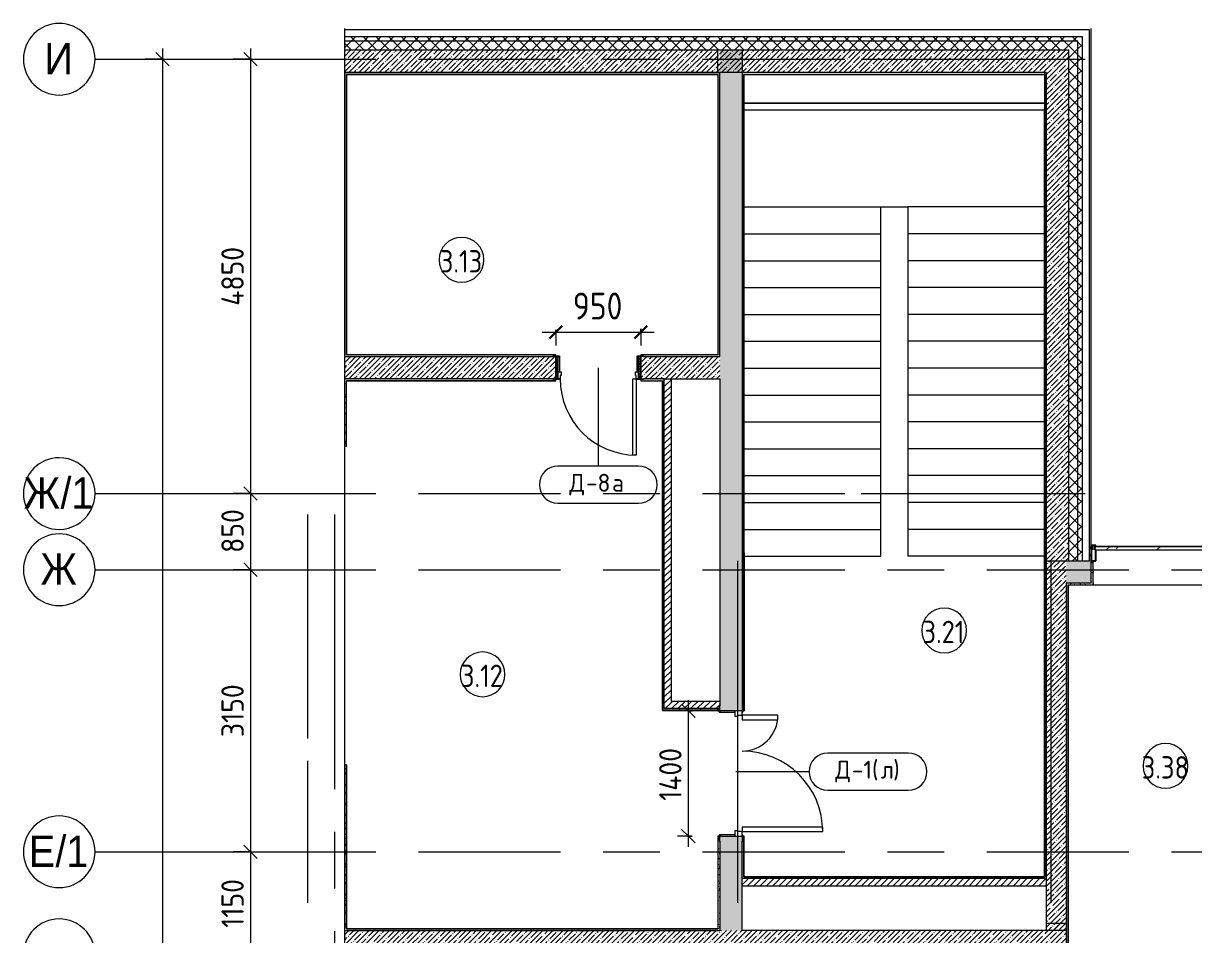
# Model space of a CAD drawing. Header units: millimetres. Extents: x 81382 to 274816, y -8553 to 29000.
# Drawn here: x 81382 to 94453, y 17226 to 27400 of the extents above; entities that cross this region are included whole.
import ezdxf

# ---------------------------------------------------------------- set-up
doc = ezdxf.new("R2010")
doc.units = ezdxf.units.MM
doc.linetypes.add('Осевая', pattern=[3175, 635, -476.25, 1587.5, -476.25])
for name, color, linetype, lineweight in [('A-ANNO-DIMS', 7, 'Continuous', 9), ('A-ANNO-DIMS-100', 7, 'Continuous', 9), ('A-AREA-IDEN', 7, 'Continuous', 9), ('A-DETL-GENF', 7, 'Continuous', 9), ('A-DOOR', 7, 'Continuous', 9), ('A-DOOR-FRAM-2', 7, 'Continuous', 9), ('A-DOOR-IDEN', 7, 'Continuous', 9), ('A-GLAZ', 7, 'Continuous', 9), ('A-GLAZ-CWMG', 7, 'Continuous', 9), ('A-GLAZ-CWMG-1', 7, 'Continuous', 25), ('A-WALL', 7, 'Continuous', 9), ('I-WALL', 7, 'Continuous', 9), ('S-STRS-1', 7, 'Continuous', 9), ('Оси', 7, 'Continuous', 9), ('Оси-1', 7, 'Continuous', 20), ('Оси-2', 7, 'Осевая', 9)]:
    doc.layers.add(name, color=color, linetype=linetype, lineweight=lineweight)
for name, color, linetype, lineweight, true_color in [('A-DOOR-1', 1, 'Continuous', 9, 0xff0000), ('A-DOOR-2', 1, 'Continuous', 13, 0xff0000), ('A-DOOR-FRAM-1', 1, 'Continuous', 13, 0xff0000), ('A-WALL-1', 7, 'Continuous', 9, 0x3c3c3c), ('A-WALL-FNSH-1', 7, 'Continuous', 9, 0x3c3c3c)]:
    doc.layers.add(name, color=color, linetype=linetype, lineweight=lineweight, true_color=true_color)
doc.styles.add('Arial', font='arial.ttf', dxfattribs={"width": 0.9, "height": 350})
doc.styles.add('GOST Common', font='GOST_Common.ttf', dxfattribs={"width": 0.9, "height": 250})
doc.styles.add('GOST Common_1', font='GOST_Common.ttf', dxfattribs={"height": 200})
doc.styles.add('GOST Common_2', font='GOST_Common.ttf', dxfattribs={"width": 0.9, "height": 300})
doc.styles.add('ISOCPEUR', font='isocpeur.ttf', dxfattribs={"width": 0.9, "height": 250})
doc.dimstyles.new('ADSK_Основной_3_0_окр_', dxfattribs={"dimscale": 304.8, "dimtxt": 301.714499, "dimasz": 0.463911, "dimexe": 0.492126, "dimexo": 0.984252, "dimgap": 0.164042, "dimtad": 1, "dimdec": 0, "dimrnd": 10, "dimdsep": 46, "dimtxsty": 'GOST Common_2', "dimblk1": 'OBLIQUE', "dimblk2": 'OBLIQUE', "dimsah": 1, "dimcen": 0.09, "dimdle": 0.492126, "dimazin": 0, "dimtfac": 1, "dimtdec": 4, "dimtix": 1, "dimtmove": 0, "dimatfit": 3, "dimfxl": 1, "dimtvp": 1, "dimtolj": 1, "dimtzin": 0, "dimlwd": 9, "dimlwe": 9, "dimarcsym": 2})
doc.dimstyles.new('ISO-2_5_0_9К_БОЛЬШОЙ', dxfattribs={"dimscale": 304.8, "dimtxt": 248.995294, "dimasz": 0.492126, "dimexe": 0.393701, "dimexo": 0.984252, "dimgap": 0, "dimtad": 1, "dimdec": 0, "dimrnd": 10, "dimzin": 0, "dimdsep": 46, "dimtxsty": 'ISOCPEUR', "dimblk1": 'OBLIQUE', "dimblk2": 'OBLIQUE', "dimsah": 1, "dimcen": 0.09, "dimdle": 0.393701, "dimazin": 0, "dimtfac": 1, "dimtdec": 4, "dimtix": 1, "dimtmove": 0, "dimatfit": 3, "dimfxl": 1, "dimtvp": 1, "dimtolj": 1, "dimtzin": 0, "dimarcsym": 2})
pattern_1 = [(45, (0, 0), (-70.71068, 70.71068), []), (135, (0, 0), (-70.71068, -70.71068), [])]
pattern_2 = [(45, (0, 0), (-57.024626, 57.024626), []), (45, (57.025, 0), (-57.024626, 57.024626), [100.806, -20.161, 3.353, -16.808])]
pattern_3 = [(45, (0, 0), (-35.35534, 35.35534), [])]
pattern_4 = [(0, (0, 0), (121.92, 30.48), [10.058, -81.382, 10.058, -81.382, -487.68]), (0, (0, 0), (121.92, 30.48), [-182.88, 10.058, -172.822, 10.058, -81.382, -213.36]), (0, (0, 0), (121.92, 30.48), [-457.2, 10.058, -50.902, 10.058, -142.342]), (120, (45.72, 15.24), (-87.356454, 90.345817), [10.058, -81.382, 10.058, -81.382, -487.68]), (120, (45.72, 15.24), (-87.356454, 90.345817), [-182.88, 10.058, -172.822, 10.058, -81.382, -213.36]), (120, (45.72, 15.24), (-87.356454, 90.345817), [-457.2, 10.058, -50.902, 10.058, -142.342]), (240, (60.96, 76.2), (-34.563546, -120.825817), [10.058, -81.382, 10.058, -81.382, -487.68]), (240, (60.96, 76.2), (-34.563546, -120.825817), [-182.88, 10.058, -172.822, 10.058, -81.382, -213.36]), (240, (60.96, 76.2), (-34.563546, -120.825817), [-457.2, 10.058, -50.902, 10.058, -142.342])]

# ---------------------------------------------------------------- blocks, each defined once
blk = doc.blocks.new('110_Дверь_СКБ_2Ст - Д-1_л_Лестничная клетка EIS60 2-32359692-План заполнения дверных проемов 3 этажа в осях 23-33')
at = {"layer": 'A-DOOR-1'}
for centre, radius, start, end in [((662.5, 125), 900, 90, 180), ((-637.5, 125), 400, 360, 90)]:
    blk.add_arc(centre, radius, start, end, dxfattribs=at)
at = {"layer": 'A-DOOR-2'}
for p, q in [((662.5, 1025), (612.5, 1025)), ((612.5, 1025), (612.5, 125)), ((662.5, 125), (662.5, 1025)), ((-637.5, 525), (-637.5, 125)), ((-587.5, 525), (-637.5, 525)), ((-587.5, 125), (-587.5, 525)), ((-637.5, 125), (-587.5, 125)), ((612.5, 125), (662.5, 125))]:
    blk.add_line(p, q, dxfattribs=at)
at = {"layer": 'A-DOOR-FRAM-1'}
for p, q in [((-672.5, 133), (-742.5, 133)), ((-742.5, 133), (-742.5, 125)), ((-672.5, 125), (-672.5, 133)), ((767.5, 133), (697.5, 133)), ((697.5, 133), (697.5, 125)), ((767.5, 125), (767.5, 133)), ((-742.5, 125), (-672.5, 125)), ((-637.5, 125), (-687.5, 125)), ((-687.5, 125), (-687.5, 45)), ((-687.5, 45), (-627.5, 45)), ((-672.5, 45), (-687.5, 45)), ((-687.5, 45), (-687.5, -125)), ((-672.5, -125), (-672.5, 45)), ((-637.5, 75), (-637.5, 125)), ((-627.5, 75), (-637.5, 75)), ((-627.5, 45), (-627.5, 75)), ((662.5, 75), (652.5, 75)), ((652.5, 75), (652.5, 45)), ((652.5, 45), (712.5, 45)), ((662.5, 125), (662.5, 75)), ((712.5, 125), (662.5, 125)), ((697.5, 125), (767.5, 125)), ((712.5, 45), (697.5, 45)), ((697.5, 45), (697.5, -125)), ((712.5, 45), (712.5, 125)), ((712.5, -125), (712.5, 45)), ((-672.5, -125), (-742.5, -125)), ((-742.5, -125), (-742.5, -133)), ((-687.5, -125), (-672.5, -125)), ((-672.5, -133), (-672.5, -125)), ((697.5, -125), (712.5, -125)), ((767.5, -125), (697.5, -125)), ((697.5, -125), (697.5, -133)), ((767.5, -133), (767.5, -125)), ((-742.5, -133), (-672.5, -133)), ((697.5, -133), (767.5, -133))]:
    blk.add_line(p, q, dxfattribs=at)
blk = doc.blocks.new('PNS_Панель прямоугольная - Нр_Стекло - 40мм-22855911-План заполнения дверных проемов 3 этажа в осях 23-33')
at = {"layer": 'A-GLAZ'}
h = blk.add_hatch(dxfattribs=at)
h.set_pattern_fill('FP_28', color=256, style=0, pattern_type=2)
h.set_pattern_definition([(45, (-94220, -21460), (-282.8427, 282.8427), [200, -600]), (45, (-94420, -21560), (-282.8427, 282.8427), [600, -200]), (45, (-94020, -21660), (-282.8427, 282.8427), [200, -600])])
h.paths.add_polyline_path([(760, -40), (770, -40), (770, 0), (-770, 0), (-770, -40), (599, -40)])
for p, q in [((-770, 0), (770, 0)), ((760, 0), (-760, 0)), ((-760, -40), (760, -40))]:
    blk.add_line(p, q, dxfattribs=at)
blk = doc.blocks.new('Прямоугольный импост - Импост структурный с накладкой - 170мм-22854979-План заполнения дверных проемов 3 этажа в осях 23-33')
at = {"layer": 'A-GLAZ-CWMG-1'}
for p, q in [((0, 160), (-50, 160)), ((-50, 160), (-50, 40)), ((0, 40), (0, 160)), ((-50, 40), (-40, 40)), ((-40, 0), (-50, 0)), ((-50, 0), (-50, -10)), ((-40, 40), (-40, 0)), ((-10, 0), (-10, 40)), ((-10, 40), (0, 40)), ((0, 0), (-10, 0)), ((0, -10), (0, 0)), ((-50, -10), (0, -10))]:
    blk.add_line(p, q, dxfattribs=at)
blk = doc.blocks.new('110_Дверь_СКБ_1Ст_Внутренняя1 - Д-8а 950x2100h _книгохранилище_ огнестойкая дверь_-32656878-План заполнения дверных проемов 3 этажа в осях 23-33')
at = {"layer": 'A-DOOR'}
h = blk.add_hatch(dxfattribs=at)
h.set_pattern_fill('FP_37', color=256, style=0, pattern_type=2)
h.set_pattern_definition([(225, (1826.41, -189.685), (-14.14214, 14.14214), []), (135, (1826.41, -189.685), (14.14214, 14.14214), [])])
h.paths.add_polyline_path([(487.5, -125), (487.5, 125), (462.5, 125), (462.5, -125)])
at = {"layer": 'A-DOOR-FRAM-2'}
h = blk.add_hatch(dxfattribs=at)
h.set_pattern_fill('FP_38', color=256, style=0, pattern_type=2)
h.set_pattern_definition([(315, (-296.384, -189.685), (-14.1421, -14.1421), []), (225, (-296.384, -189.685), (-14.1421, 14.1421), [])])
h.paths.add_polyline_path([(-437.5, -125), (-437.5, 125), (-462.5, 125), (-462.5, -125)])
at = {"layer": 'A-DOOR-1'}
blk.add_arc((437.5, -125), 850, 180, 270, dxfattribs=at)
at = {"layer": 'A-DOOR-2'}
for p, q in [((397.5, -125), (437.5, -125)), ((397.5, -975), (397.5, -125)), ((437.5, -125), (437.5, -975)), ((437.5, -975), (397.5, -975))]:
    blk.add_line(p, q, dxfattribs=at)
at = {"layer": 'A-DOOR-FRAM-1'}
for p, q in [((-492.5, 133), (-422.5, 133)), ((-492.5, 125), (-492.5, 133)), ((-422.5, 133), (-422.5, 125)), ((447.5, 125), (447.5, 133)), ((447.5, 133), (517.5, 133)), ((517.5, 133), (517.5, 125)), ((-422.5, 125), (-492.5, 125)), ((-462.5, 125), (-437.5, 125)), ((-462.5, -125), (-462.5, 125)), ((-437.5, 125), (-437.5, -125)), ((-437.5, 125), (-422.5, 125)), ((-437.5, -45), (-437.5, 125)), ((-422.5, 125), (-422.5, -45)), ((447.5, -45), (447.5, 125)), ((447.5, 125), (462.5, 125)), ((517.5, 125), (447.5, 125)), ((462.5, -125), (462.5, 125)), ((462.5, 125), (487.5, 125)), ((462.5, 125), (462.5, -45)), ((487.5, 125), (487.5, -125)), ((-492.5, -125), (-422.5, -125)), ((-492.5, -133), (-492.5, -125)), ((-437.5, -125), (-462.5, -125)), ((-437.5, -45), (-402.5, -45)), ((-437.5, -125), (-437.5, -45)), ((-422.5, -45), (-437.5, -45)), ((-437.5, -124), (-422.5, -124)), ((-437.5, -125), (-437.5, -124)), ((-412.5, -125), (-437.5, -125)), ((-422.5, -125), (-437.5, -125)), ((-422.5, -124), (-422.5, -125)), ((-422.5, -125), (-422.5, -133)), ((-412.5, -85), (-412.5, -125)), ((-402.5, -85), (-412.5, -85)), ((-402.5, -45), (-402.5, -85)), ((427.5, -45), (462.5, -45)), ((427.5, -85), (427.5, -45)), ((437.5, -85), (427.5, -85)), ((437.5, -125), (437.5, -85)), ((462.5, -125), (437.5, -125)), ((462.5, -45), (447.5, -45)), ((447.5, -125), (447.5, -124)), ((447.5, -124), (462.5, -124)), ((462.5, -125), (447.5, -125)), ((447.5, -133), (447.5, -125)), ((447.5, -125), (517.5, -125)), ((462.5, -45), (462.5, -125)), ((462.5, -124), (462.5, -125)), ((487.5, -125), (462.5, -125)), ((517.5, -125), (517.5, -133)), ((-422.5, -133), (-492.5, -133)), ((517.5, -133), (447.5, -133))]:
    blk.add_line(p, q, dxfattribs=at)
blk = doc.blocks.new('Зашивка приборов отопления39 - Зашивка приборов отопления-33325432-План заполнения дверных проемов 3 этажа в осях 23-33')
at = {"layer": 'A-WALL'}
for p, q in [((120725, 17931), (124085, 17931)), ((124085, 17931), (120725, 17931)), ((120725, 17856), (124085, 17856))]:
    blk.add_line(p, q, dxfattribs=at)
blk = doc.blocks.new('DET_L_Линия разрыва - М100-30674062-План заполнения дверных проемов 3 этажа в осях 23-33')
at = {"layer": 'A-DETL-GENF'}
blk.add_line((13519, 0), (36, 0), dxfattribs=at)
blk = doc.blocks.new('Ось сетки - D8-29747960-План заполнения дверных проемов 3 этажа в осях 23-33')
at = {"layer": 'Оси-1'}
for start, end in [(360, 180), (180, 360)]:
    blk.add_arc((0, 0), 4, start, end, dxfattribs=at)
blk = doc.blocks.new('Марка_Помещения - Номер-25198446-План заполнения дверных проемов 3 этажа в осях 23-33')
at = {"layer": 'A-AREA-IDEN'}
for start, end in [(360, 180), (180, 360)]:
    blk.add_arc((0, 0), 2.5, start, end, dxfattribs=at)
blk = doc.blocks.new('М_двери - Типоразмер_рамка-25223575-План заполнения дверных проемов 3 этажа в осях 23-33')
at = {"layer": 'A-DOOR-IDEN'}
for p, q in [((4.5, 2.08), (-4.5, 2.08)), ((-4.5, -2.08), (4.5, -2.08))]:
    blk.add_line(p, q, dxfattribs=at)
for centre, start, end in [((-4.5, 0), 90, 270), ((4.5, 0), 270, 90)]:
    blk.add_arc(centre, 2.08, start, end, dxfattribs=at)
blk = doc.blocks.new('DIMBLOCK1-План заполнения дверных проемов 3 этажа в осях 23-33')
at = {"layer": 'A-ANNO-DIMS-100', "lineweight": 20}
for p, q in [((88809, 19725), (88734, 19800)), ((88809, 19725), (88884, 19650)), ((88809, 18325), (88734, 18400)), ((88809, 18325), (88884, 18250))]:
    blk.add_line(p, q, dxfattribs=at)
at = {"layer": 'A-ANNO-DIMS-100'}
for p, q in [((88809, 18205), (88809, 19845)), ((88852, 19725), (88689, 19725)), ((88809, 19725), (88852, 19725)), ((88852, 18325), (88689, 18325)), ((88809, 18325), (88852, 18325))]:
    blk.add_line(p, q, dxfattribs=at)
at = {"layer": 'A-ANNO-DIMS-100', "color": 0, "insert": (88483, 18719), "char_height": 250, "width": 735.49, "attachment_point": 1, "rotation": 90, "line_spacing_factor": 1.149209, "style": 'ISOCPEUR'}
blk.add_mtext('1400', dxfattribs=at)
blk = doc.blocks.new('_Oblique')
at = {"color": 0, "linetype": 'ByBlock', "lineweight": -2}
blk.add_line((-0.5, -0.5), (0.5, 0.5), dxfattribs=at)
blk = doc.blocks.new('DIMBLOCK26-План заполнения дверных проемов 3 этажа в осях 23-33')
at = {"layer": 'A-ANNO-DIMS-100', "lineweight": 20}
for p, q in [((83919, 27000), (83844, 27075)), ((83919, 27000), (83994, 26925)), ((83919, 22150), (83844, 22225)), ((83919, 22150), (83994, 22075))]:
    blk.add_line(p, q, dxfattribs=at)
at = {"layer": 'A-ANNO-DIMS-100'}
for p, q in [((83919, 27120), (83919, 22150)), ((83725, 27000), (84039, 27000)), ((83919, 27000), (83725, 27000)), ((83725, 22150), (84039, 22150)), ((83919, 22150), (83725, 22150))]:
    blk.add_line(p, q, dxfattribs=at)
at = {"layer": 'A-ANNO-DIMS-100', "color": 0, "insert": (83593, 24247), "char_height": 250, "width": 787.21, "attachment_point": 1, "rotation": 90, "line_spacing_factor": 1.149209, "style": 'ISOCPEUR'}
blk.add_mtext('4850', dxfattribs=at)
blk = doc.blocks.new('DIMBLOCK27-План заполнения дверных проемов 3 этажа в осях 23-33')
at = {"layer": 'A-ANNO-DIMS-100', "lineweight": 20}
for p, q in [((83919, 22150), (83844, 22225)), ((83919, 22150), (83994, 22075)), ((83919, 21300), (83844, 21375)), ((83919, 21300), (83994, 21225))]:
    blk.add_line(p, q, dxfattribs=at)
at = {"layer": 'A-ANNO-DIMS-100'}
for p, q in [((83725, 22150), (84039, 22150)), ((83919, 22150), (83725, 22150)), ((83919, 22150), (83919, 21300)), ((83725, 21300), (84039, 21300)), ((83919, 21300), (83725, 21300))]:
    blk.add_line(p, q, dxfattribs=at)
at = {"layer": 'A-ANNO-DIMS-100', "color": 0, "insert": (83593, 21488), "char_height": 250, "width": 568.86, "attachment_point": 1, "rotation": 90, "line_spacing_factor": 1.149209, "style": 'ISOCPEUR'}
blk.add_mtext('850', dxfattribs=at)
blk = doc.blocks.new('DIMBLOCK28-План заполнения дверных проемов 3 этажа в осях 23-33')
at = {"layer": 'A-ANNO-DIMS-100', "lineweight": 20}
for p, q in [((83919, 21300), (83844, 21375)), ((83919, 21300), (83994, 21225)), ((83919, 18150), (83844, 18225)), ((83919, 18150), (83994, 18075))]:
    blk.add_line(p, q, dxfattribs=at)
at = {"layer": 'A-ANNO-DIMS-100'}
for p, q in [((83725, 21300), (84039, 21300)), ((83919, 21300), (83725, 21300)), ((83919, 21300), (83919, 18150)), ((83725, 18150), (84039, 18150)), ((83919, 18150), (83725, 18150))]:
    blk.add_line(p, q, dxfattribs=at)
at = {"layer": 'A-ANNO-DIMS-100', "color": 0, "insert": (83593, 19431), "char_height": 250, "width": 706.76, "attachment_point": 1, "rotation": 90, "line_spacing_factor": 1.149209, "style": 'ISOCPEUR'}
blk.add_mtext('3150', dxfattribs=at)
blk = doc.blocks.new('DIMBLOCK29-План заполнения дверных проемов 3 этажа в осях 23-33')
at = {"layer": 'A-ANNO-DIMS-100', "lineweight": 20}
for p, q in [((83919, 18150), (83844, 18225)), ((83919, 18150), (83994, 18075)), ((83919, 17000), (83844, 17075)), ((83919, 17000), (83994, 16925))]:
    blk.add_line(p, q, dxfattribs=at)
at = {"layer": 'A-ANNO-DIMS-100'}
for p, q in [((83725, 18150), (84039, 18150)), ((83919, 18150), (83725, 18150)), ((83919, 18150), (83919, 17000)), ((83725, 17000), (84039, 17000)), ((83919, 17000), (83725, 17000))]:
    blk.add_line(p, q, dxfattribs=at)
at = {"layer": 'A-ANNO-DIMS-100', "color": 0, "insert": (83593, 17302), "char_height": 250, "width": 655.05, "attachment_point": 1, "rotation": 90, "line_spacing_factor": 1.149209, "style": 'ISOCPEUR'}
blk.add_mtext('1150', dxfattribs=at)
blk = doc.blocks.new('DIMBLOCK38-План заполнения дверных проемов 3 этажа в осях 23-33')
at = {"layer": 'A-ANNO-DIMS-100', "lineweight": 20}
for p, q in [((82935, 27000), (82860, 27075)), ((82935, 27000), (83010, 26925)), ((82935, 0), (82860, 75)), ((82935, 0), (83010, -75))]:
    blk.add_line(p, q, dxfattribs=at)
at = {"layer": 'A-ANNO-DIMS-100'}
for p, q in [((82935, 27120), (82935, -120)), ((82741, 27000), (83055, 27000)), ((82935, 27000), (82741, 27000)), ((82741, 0), (83055, 0)), ((82935, 0), (82741, 0))]:
    blk.add_line(p, q, dxfattribs=at)
at = {"layer": 'A-ANNO-DIMS-100', "color": 0, "insert": (82609, 13105), "char_height": 250, "width": 948.1, "attachment_point": 1, "rotation": 90, "line_spacing_factor": 1.149209, "style": 'ISOCPEUR'}
blk.add_mtext('27000', dxfattribs=at)
blk = doc.blocks.new('DIMBLOCK53-План заполнения дверных проемов 3 этажа в осях 23-33')
at = {"layer": 'A-ANNO-DIMS-100'}
for p, q in [((87178, 23952), (88428, 23952)), ((87328, 23980), (87328, 23802)), ((87328, 23952), (87328, 23980)), ((88278, 23988), (88278, 23802)), ((88278, 23952), (88278, 23988))]:
    blk.add_line(p, q, dxfattribs=at)
at = {"layer": 'A-ANNO-DIMS-100', "lineweight": 30}
for p, q in [((87328, 23952), (87257, 23882)), ((87328, 23952), (87399, 24023)), ((88278, 23952), (88207, 23882)), ((88278, 23952), (88349, 24023))]:
    blk.add_line(p, q, dxfattribs=at)
at = {"layer": 'A-ANNO-DIMS-100', "color": 0, "insert": (87519, 24394), "char_height": 300, "width": 681.16, "attachment_point": 1, "line_spacing_factor": 1.022761, "style": 'GOST Common_2'}
blk.add_mtext('950', dxfattribs=at)

msp = doc.modelspace()

# ---------------------------------------------------------------- hatches: boundary and pattern name
at = {"layer": 'A-WALL'}
h = msp.add_hatch(dxfattribs=at)
h.set_pattern_fill('FP_1', color=256, style=0, pattern_type=2)
h.set_pattern_definition(pattern_1)
h.paths.add_polyline_path([(93160, 27200), (93210, 27200), (93210, 27250), (84970.7, 27250), (84970.7, 27200), (92174.8, 27200)])
h = msp.add_hatch(dxfattribs=at)
h.set_pattern_fill('FP_1', color=256, style=0, pattern_type=2)
h.set_pattern_definition(pattern_1)
h.paths.add_polyline_path([(93060, 27100), (93160, 27100), (93160, 27200), (84970.7, 27200), (84970.7, 27100), (92174.8, 27100)])
h = msp.add_hatch(dxfattribs=at)
h.set_pattern_fill('FP_1', color=256, style=0, pattern_type=2)
h.set_pattern_definition(pattern_1)
h.paths.add_polyline_path([(93210, 21400), (93210, 27200), (93160, 27200), (93160, 21400)])
h = msp.add_hatch(dxfattribs=at)
h.set_pattern_fill('FP_1', color=256, style=0, pattern_type=2)
h.set_pattern_definition(pattern_1)
h.paths.add_polyline_path([(93160, 21400), (93160, 27100), (93060, 27100), (93060, 21400)])
h = msp.add_hatch(dxfattribs=at)
h.set_pattern_fill('FP_1', color=256, style=0, pattern_type=2)
h.set_pattern_definition(pattern_1)
h.paths.add_polyline_path([(125080, 21400), (125230, 21400), (125230, 21550), (120150.2, 21550), (120150.2, 21400), (124830, 21400)])
h.paths.add_polyline_path([(119250.2, 21400), (119250.2, 21550), (117900.4, 21550), (117900.4, 21400)])
h.paths.add_polyline_path([(116345.7, 21400), (117000.4, 21400), (117000.4, 21550), (116130.4, 21550), (116130.4, 21400)])
h.paths.add_polyline_path([(114700.4, 21400), (114700.4, 21550), (113550, 21550), (113550, 21400)])
h.paths.add_polyline_path([(111050, 21400), (111250, 21400), (111250, 21550), (109950.4, 21550), (109950.4, 21400), (110350, 21400)])
h.paths.add_polyline_path([(93310, 21400), (93310, 21550), (93290, 21550), (93290, 21400)])
h.paths.add_polyline_path([(109050.4, 21400), (109050.4, 21550), (107750.4, 21550), (107750.4, 21400)])
h.paths.add_polyline_path([(106850.4, 21400), (106850.4, 21550), (105550.2, 21550), (105550.2, 21400), (106168.4, 21400)])
h.paths.add_polyline_path([(104650.2, 21400), (104650.2, 21550), (103450, 21550), (103450, 21400)])
h.paths.add_polyline_path([(101150, 21400), (101150, 21550), (96610, 21550), (96610, 21400), (100800, 21400)])
at = {"layer": 'I-WALL'}
h = msp.add_hatch(dxfattribs=at)
h.set_pattern_fill('FP_4', color=256, style=0, pattern_type=2)
h.set_pattern_definition(pattern_2)
h.paths.add_polyline_path([(89140, 26850), (89160, 26850), (89160, 27100), (84970.7, 27100), (84970.7, 26850), (87086.2, 26850)])
h = msp.add_hatch(dxfattribs=at)
h.set_pattern_fill('FP_4', color=256, style=0, pattern_type=2)
h.set_pattern_definition(pattern_2)
h.paths.add_polyline_path([(92790, 26850), (92810, 26850), (92810, 27100), (89135, 27100), (89135, 26850), (92789, 26850)])
h = msp.add_hatch(dxfattribs=at)
h.set_pattern_fill('FP_4', color=256, style=0, pattern_type=2)
h.set_pattern_definition(pattern_2)
h.paths.add_polyline_path([(89410, 17270), (89410, 18325), (89160, 18325), (89160, 17270)])
h.paths.add_polyline_path([(89410, 19725), (89410, 27100), (89160, 27100), (89160, 19725), (89360, 19725)])
h = msp.add_hatch(dxfattribs=at)
h.set_pattern_fill('FP_4', color=256, style=0, pattern_type=2)
h.set_pattern_definition(pattern_2)
h.paths.add_polyline_path([(92810, 21400), (93060, 21400), (93060, 27100), (92810, 27100), (92810, 22153.8)])
h = msp.add_hatch(dxfattribs=at)
h.set_pattern_fill('FP_35', color=256, style=0, pattern_type=2)
h.set_pattern_definition(pattern_4)
h.paths.add_polyline_path([(89140, 26830), (89140, 26850), (84970.7, 26849.3), (84970.7, 26830), (87086.2, 26830)])
h = msp.add_hatch(dxfattribs=at)
h.set_pattern_fill('FP_35', color=256, style=0, pattern_type=2)
h.set_pattern_definition(pattern_4)
h.paths.add_polyline_path([(84990, 23680), (84990, 26830), (84970.7, 26830), (84970.7, 23680)])
h = msp.add_hatch(dxfattribs=at)
h.set_pattern_fill('FP_35', color=256, style=0, pattern_type=2)
h.set_pattern_definition(pattern_4)
h.paths.add_polyline_path([(89160, 23680), (89160, 26850), (89140, 26850), (89140, 23680)])
h = msp.add_hatch(dxfattribs=at)
h.set_pattern_fill('FP_35', color=256, style=0, pattern_type=2)
h.set_pattern_definition(pattern_4)
h.paths.add_polyline_path([(92789, 26830), (92790, 26830), (92790, 26850), (89410, 26850), (89410, 26830), (92174.8, 26830)])
h = msp.add_hatch(dxfattribs=at)
h.set_pattern_fill('FP_35', color=256, style=0, pattern_type=2)
h.set_pattern_definition(pattern_4)
h.paths.add_polyline_path([(89430, 17870), (89430, 18325), (89418, 18325), (89418, 18270), (89410, 18270), (89410, 17870)])
h.paths.add_polyline_path([(89418, 19725), (89430, 19725), (89430, 26830), (89410, 26830), (89410.2, 19780), (89418, 19780), (89418, 19733)])
h = msp.add_hatch(dxfattribs=at)
h.set_pattern_fill('FP_35', color=256, style=0, pattern_type=2)
h.set_pattern_definition(pattern_4)
h.paths.add_polyline_path([(92790, 17870), (92810, 17870), (92810, 26850), (92790, 26850), (92790, 17871)])
h = msp.add_hatch(dxfattribs=at)
h.set_pattern_fill('FP_4', color=256, style=0, pattern_type=2)
h.set_pattern_definition(pattern_2)
h.paths.add_polyline_path([(89160, 23430), (89160, 23680), (88278, 23680), (88278, 23430), (88620, 23430)])
h.paths.add_polyline_path([(87298, 23430), (87328, 23430), (87328, 23680), (84970.7, 23680), (84970.7, 23430), (87086.2, 23430)])
h = msp.add_hatch(dxfattribs=at)
h.set_pattern_fill('FP_35', color=256, style=0, pattern_type=2)
h.set_pattern_definition(pattern_4)
h.paths.add_polyline_path([(89140, 23680), (89140, 23700), (88278, 23700), (88278, 23688), (88308, 23688), (88308, 23680), (88358.3, 23680)])
h.paths.add_polyline_path([(87086.2, 23680), (87298, 23680), (87298, 23688), (87328, 23688), (87328, 23700), (84990, 23700), (84990, 23680)])
h = msp.add_hatch(dxfattribs=at)
h.set_pattern_fill('FP_35', color=256, style=0, pattern_type=2)
h.set_pattern_definition(pattern_4)
h.paths.add_polyline_path([(84990, 22680), (84990, 23430), (84970.7, 23429.3), (84970.7, 22680)])
h = msp.add_hatch(dxfattribs=at)
h.set_pattern_fill('FP_35', color=256, style=0, pattern_type=2)
h.set_pattern_definition(pattern_4)
h.paths.add_polyline_path([(84991, 23410), (87328, 23410), (87328, 23422), (87298, 23422), (87298, 23430), (84990, 23430), (84990, 23410)])
h.paths.add_polyline_path([(88520, 23410), (88540, 23410), (88540, 23430), (88308, 23430), (88308, 23422), (88278, 23422), (88278, 23410), (88358.3, 23410)])
h = msp.add_hatch(dxfattribs=at)
h.set_pattern_fill('FP_35', color=256, style=0, pattern_type=2)
h.set_pattern_definition(pattern_4)
h.paths.add_polyline_path([(88540, 19730), (88540, 23410), (88520, 23409), (88520, 19730)])
h = msp.add_hatch(dxfattribs=at)
h.set_pattern_fill('FP_5', color=256, style=0, pattern_type=2)
h.set_pattern_definition(pattern_3)
h.paths.add_polyline_path([(88620, 19750), (88620, 23430), (88540, 23430), (88540, 19750)])
h = msp.add_hatch(dxfattribs=at)
h.set_pattern_fill('FP_4', color=256, style=0, pattern_type=2)
h.set_pattern_definition(pattern_2)
h.paths.add_polyline_path([(93030, 17270), (93030, 21400), (92810, 21400), (92810, 17270)])
h = msp.add_hatch(dxfattribs=at)
h.set_pattern_fill('FP_4', color=256, style=0, pattern_type=2)
h.set_pattern_definition(pattern_2)
h.paths.add_polyline_path([(100580, 21150), (100580, 21400), (96610, 21400), (96610, 21150), (99807.7, 21150)])
h.paths.add_polyline_path([(93030, 21150), (93310, 21150), (93310, 21400), (93030, 21400), (93030, 21288.6)])
h = msp.add_hatch(dxfattribs=at)
h.set_pattern_fill('FP_35', color=256, style=0, pattern_type=2)
h.set_pattern_definition(pattern_4)
h.paths.add_polyline_path([(93330, 21150), (93330, 21400), (93310, 21400), (93310, 21150)])
h = msp.add_hatch(dxfattribs=at)
h.set_pattern_fill('FP_35', color=256, style=0, pattern_type=2)
h.set_pattern_definition(pattern_4)
h.paths.add_polyline_path([(93050, 13640), (93050, 21150), (93030, 21150), (93030, 13640)])
h = msp.add_hatch(dxfattribs=at)
h.set_pattern_fill('FP_35', color=256, style=0, pattern_type=2)
h.set_pattern_definition(pattern_4)
h.paths.add_polyline_path([(93050, 21130), (93330, 21130), (93330, 21150), (93050, 21150)])
h = msp.add_hatch(dxfattribs=at)
h.set_pattern_fill('FP_35', color=256, style=0, pattern_type=2)
h.set_pattern_definition(pattern_4)
h.paths.add_polyline_path([(89152, 19730), (89152, 19750), (88540, 19750), (88540, 19730)])
h = msp.add_hatch(dxfattribs=at)
h.set_pattern_fill('FP_5', color=256, style=0, pattern_type=2)
h.set_pattern_definition(pattern_3)
h.paths.add_polyline_path([(88620, 19750), (89152, 19750), (89152, 19780), (89160, 19780), (89160, 19830), (88620, 19830)])
h = msp.add_hatch(dxfattribs=at)
h.set_pattern_fill('FP_35', color=256, style=0, pattern_type=2)
h.set_pattern_definition(pattern_4)
h.paths.add_polyline_path([(89160, 17270), (89158.9, 18270), (89152, 18270), (89152, 18325), (89140, 18325), (89140, 17270)])
h.paths.add_polyline_path([(89152, 19725), (89152, 19750), (89140, 19750), (89140, 19725)])
h = msp.add_hatch(dxfattribs=at)
h.set_pattern_fill('FP_35', color=256, style=0, pattern_type=2)
h.set_pattern_definition(pattern_4)
h.paths.add_polyline_path([(84970.7, 17270), (84990, 17270), (84990, 19120), (84970.7, 19120), (84970.7, 17270.7)])
h = msp.add_hatch(dxfattribs=at)
h.set_pattern_fill('FP_35', color=256, style=0, pattern_type=2)
h.set_pattern_definition(pattern_4)
h.paths.add_polyline_path([(92810, 17850), (92810, 17870), (89410, 17870), (89410, 17850), (92174.8, 17850)])
h = msp.add_hatch(dxfattribs=at)
h.set_pattern_fill('FP_5', color=256, style=0, pattern_type=2)
h.set_pattern_definition(pattern_3)
h.paths.add_polyline_path([(92810, 17770), (92810, 17850), (89410, 17850), (89410, 17770), (92174.8, 17770)])
h = msp.add_hatch(dxfattribs=at)
h.set_pattern_fill('FP_4', color=256, style=0, pattern_type=2)
h.set_pattern_definition(pattern_2)
h.paths.add_polyline_path([(86270, 17050), (86490, 17050), (86490, 17270), (84970.7, 17270), (84970.7, 17050)])
h = msp.add_hatch(dxfattribs=at)
h.set_pattern_fill('FP_35', color=256, style=0, pattern_type=2)
h.set_pattern_definition(pattern_4)
h.paths.add_polyline_path([(89140, 17270), (89139, 17290), (84990, 17290), (84990, 17270), (87086.2, 17270)])
h = msp.add_hatch(dxfattribs=at)
h.set_pattern_fill('FP_4', color=256, style=0, pattern_type=2)
h.set_pattern_definition(pattern_2)
h.paths.add_polyline_path([(92810, 17050), (92810, 17270), (86490, 17270), (86490, 17050), (92790, 17050)])
h = msp.add_hatch(dxfattribs=at)
h.set_pattern_fill('FP_4', color=256, style=0, pattern_type=2)
h.set_pattern_definition(pattern_2)
h.paths.add_polyline_path([(92810, 13620), (93000, 13620), (93000, 13628), (93030, 13628), (93030, 17350), (92810, 17350), (92810, 13640)])

# ---------------------------------------------------------------- linework, layer by layer
at = {"layer": 'A-DOOR-IDEN'}
for p, q in [((87803, 23555), (87803, 22457.5)), ((89341, 19045.1), (90158.5, 19045.1))]:
    msp.add_line(p, q, dxfattribs=at)
at = {"layer": 'A-WALL'}
for p, q in [((93290, 27330), (84970.7, 27330)), ((93290, 21400), (93290, 27330)), ((93210, 27250), (84970.7, 27250)), ((93160, 27200), (84970.7, 27200)), ((93160, 21400), (93160, 27200)), ((93210, 21400), (93210, 27250)), ((89410, 27100), (89410, 19780)), ((93060, 21400), (93060, 27100)), ((84990, 26830), (89140, 26830)), ((84990, 26830), (84990, 23700)), ((89140, 26830), (89140, 23700)), ((89430, 26830), (89430, 26829)), ((89430, 26830), (92790, 26830)), ((89430, 26829), (89430, 19725)), ((89431, 26829), (89430, 26829)), ((89430, 19725), (89430, 26829)), ((92789, 26829), (92789, 26830)), ((92810, 17270), (92810, 26850)), ((84970.7, 23680), (87298, 23680)), ((88308, 23680), (89160, 23680)), ((87298, 23430), (84970.7, 23430)), ((84990, 22680), (84990, 23410)), ((87328, 23410), (84990, 23410)), ((88278, 23410), (88520, 23410)), ((88540, 23430), (88308, 23430)), ((88520, 19730), (88520, 23410)), ((88540, 19750), (88540, 23430)), ((93310, 21553), (93290, 21553)), ((93310, 21550), (93290, 21550)), ((93210, 21400), (93290, 21400)), ((93310, 21150), (93030, 21150)), ((93050, 21130), (93050, 13640)), ((89152, 19750), (88540, 19750)), ((89140, 19725), (89140, 19729)), ((84990, 19120), (84990, 17290)), ((89140, 18325), (89140, 17290)), ((89430, 18325), (89430, 17871)), ((89430, 17870), (89430, 18325)), ((89160, 18270), (89160, 17270)), ((89410, 17870), (89410, 18270)), ((89430, 17870), (92790, 17870)), ((92790, 17870), (89430, 17870)), ((92789, 17871), (92790, 17871)), ((84970.7, 17270), (89160, 17270)), ((84990, 17290), (89140, 17290)), ((93030, 17350), (93030, 13628))]:
    msp.add_line(p, q, dxfattribs=at)
at = {"layer": 'A-WALL-1'}
for p, q in [((93060, 27100), (84970.7, 27100)), ((89160, 27100), (84970.7, 27100)), ((92810, 27100), (89135, 27100)), ((89135, 27100), (89135, 26850)), ((84970.7, 26850), (89160, 26850)), ((92810, 26850), (84970.7, 26850)), ((89160, 26850), (89160, 26850)), ((89160, 23680), (89160, 26850)), ((92790, 26830), (92790, 17870)), ((87328, 23700), (84990, 23700)), ((87328, 23688), (87328, 23700)), ((89140, 23700), (88278, 23700)), ((88278, 23700), (88278, 23688)), ((87328, 23410), (87328, 23422)), ((88278, 23422), (88278, 23410)), ((88540, 23430), (89160, 23430)), ((88620, 19830), (88620, 23430)), ((89160, 23430), (89160, 19780)), ((84990, 22680), (84991, 22680)), ((92810, 21400), (93210, 21400)), ((93310, 21150), (93310, 21400)), ((93330, 21400), (93310, 21400)), ((93330, 21150), (93330, 21400)), ((93030, 21150), (93030, 17350)), ((93050, 21130), (93330, 21130)), ((89160, 19830), (88620, 19830)), ((89140, 19750), (89140, 19729)), ((89140, 19730), (89152, 19730)), ((89140, 19725), (89152, 19725)), ((89418, 19725), (89430, 19725)), ((84990, 19120), (84970.7, 19120)), ((89152, 18325), (89140, 18325)), ((89430, 18325), (89418, 18325)), ((89410, 17270), (89410, 17870)), ((92810, 17850), (89410, 17850)), ((89410, 17770), (92810, 17770)), ((93030, 17270), (89410, 17270)), ((93030, 17350), (92810, 17350))]:
    msp.add_line(p, q, dxfattribs=at)
at = {"layer": 'A-WALL-FNSH-1'}
for p, q in [((93310, 21400), (93310, 27345)), ((84991, 26829), (89139, 26829)), ((84991, 23701), (84991, 26829)), ((89139, 26829), (89139, 23701)), ((89431, 26829), (92789, 26829)), ((89431, 21490), (89431, 26829)), ((92789, 26850), (92789, 26830)), ((92789, 26829), (92789, 26435)), ((92790, 26830), (92790, 26850)), ((87328, 23701), (84991, 23701)), ((87328, 23700), (87328, 23701)), ((89139, 23701), (88278, 23701)), ((88278, 23701), (88278, 23700)), ((84991, 22679), (84991, 23409)), ((84991, 23409), (87328, 23409)), ((87328, 23409), (87328, 23410)), ((88278, 23410), (88278, 23409)), ((88278, 23409), (88519, 23409)), ((88519, 23409), (88519, 19729)), ((84990, 22680), (84970.7, 22680)), ((84970.7, 22679), (84991, 22679)), ((93051, 13641), (93051, 21129)), ((93330, 21150), (93330, 21130)), ((93331, 21150), (93330, 21150)), ((93331, 21129), (93331, 21150)), ((88519, 19729), (89139, 19729)), ((89140, 19730), (88520, 19730)), ((89139, 19729), (89139, 19725)), ((89139, 19725), (89140, 19725)), ((89430, 19725), (89431, 19725)), ((84991, 19121), (84970.7, 19121)), ((84991, 17291), (84991, 19121)), ((89139, 18325), (89139, 17291)), ((89140, 18325), (89139, 18325)), ((89431, 18325), (89430, 18325)), ((89431, 17871), (89431, 18325)), ((89139, 17291), (84991, 17291))]:
    msp.add_line(p, q, dxfattribs=at)
at = {"layer": 'I-WALL'}
for p, q in [((92789, 17871), (92789, 26435)), ((92790, 24924.6), (92789, 24924.6)), ((89431, 21490), (89431, 19725)), ((92789, 21369.6), (92790, 21369.6)), ((99073.5, 21129), (93050, 21129)), ((93051.5, 13640), (93051.5, 21129)), ((93052.5, 21129), (93052.5, 13640)), ((93330, 21130), (96610, 21130)), ((93360, 21130), (93360, 21129)), ((89430, 17872), (92790, 17872)), ((89430, 17871), (92789, 17871))]:
    msp.add_line(p, q, dxfattribs=at)
at = {"layer": 'S-STRS-1'}
for p, q in [((89430, 25350), (90960, 25350)), ((89430, 25350), (90960, 25350)), ((90960, 25350), (91260, 25350)), ((90960, 25050), (90960, 25350)), ((92790, 25350), (91260, 25350)), ((91260, 25350), (91260, 25050)), ((92790, 25350), (91260, 25350)), ((89430, 25050), (90960, 25050)), ((89430, 25050), (90960, 25050)), ((90960, 24750), (90960, 25050)), ((91260, 25050), (91260, 24750)), ((92790, 25050), (91260, 25050)), ((92790, 25050), (91260, 25050)), ((89430, 24750), (90960, 24750)), ((89430, 24750), (90960, 24750)), ((90960, 24450), (90960, 24750)), ((91260, 24750), (91260, 24450)), ((92790, 24750), (91260, 24750)), ((92790, 24750), (91260, 24750)), ((89430, 24450), (90960, 24450)), ((89430, 24450), (90960, 24450)), ((90960, 24150), (90960, 24450)), ((91260, 24450), (91260, 24150)), ((92790, 24450), (91260, 24450)), ((92790, 24450), (91260, 24450)), ((89430, 24150), (90960, 24150)), ((89430, 24150), (90960, 24150)), ((90960, 23850), (90960, 24150)), ((91260, 24150), (91260, 23850)), ((92790, 24150), (91260, 24150)), ((92790, 24150), (91260, 24150)), ((89430, 23850), (90960, 23850)), ((89430, 23850), (90960, 23850)), ((90960, 23550), (90960, 23850)), ((91260, 23850), (91260, 23550)), ((92790, 23850), (91260, 23850)), ((92790, 23850), (91260, 23850)), ((89430, 23550), (90960, 23550)), ((89430, 23550), (90960, 23550)), ((90960, 23250), (90960, 23550)), ((91260, 23550), (91260, 23250)), ((92790, 23550), (91260, 23550)), ((92790, 23550), (91260, 23550)), ((89430, 23250), (90960, 23250)), ((89430, 23250), (90960, 23250)), ((90960, 22950), (90960, 23250)), ((91260, 23250), (91260, 22950)), ((92790, 23250), (91260, 23250)), ((92790, 23250), (91260, 23250)), ((89430, 22950), (90960, 22950)), ((89430, 22950), (90960, 22950)), ((90960, 22650), (90960, 22950)), ((91260, 22950), (91260, 22650)), ((92790, 22950), (91260, 22950)), ((92790, 22950), (91260, 22950)), ((89430, 22650), (90960, 22650)), ((89430, 22650), (90960, 22650)), ((90960, 22350), (90960, 22650)), ((91260, 22650), (91260, 22350)), ((92790, 22650), (91260, 22650)), ((92790, 22650), (91260, 22650)), ((89430, 22350), (90960, 22350)), ((89430, 22350), (90960, 22350)), ((90960, 22050), (90960, 22350)), ((91260, 22350), (91260, 22050)), ((92790, 22350), (91260, 22350)), ((92790, 22350), (91260, 22350)), ((89430, 22050), (90960, 22050)), ((89430, 22050), (90960, 22050)), ((90960, 21750), (90960, 22050)), ((91260, 22050), (91260, 21750)), ((92790, 22050), (91260, 22050)), ((92790, 22050), (91260, 22050)), ((89430, 21750), (90960, 21750)), ((89430, 21750), (90960, 21750)), ((90960, 21450), (90960, 21750)), ((91260, 21750), (91260, 21450)), ((92790, 21750), (91260, 21750)), ((92790, 21750), (91260, 21750)), ((89430, 21450), (90960, 21450)), ((89430, 21450), (90960, 21450)), ((92790, 21450), (91260, 21450))]:
    msp.add_line(p, q, dxfattribs=at)
at = {"layer": 'Оси'}
for p, q in [((82181.8, 27000), (84681.8, 27000)), ((90740, 27000), (93240, 27000)), ((82181.8, 22150), (84681.8, 22150)), ((90740, 22150), (93240, 22150)), ((84560, 19415.1), (84560, 21915.1)), ((84860, 19415.1), (84860, 21915.1)), ((89360, 18900), (89360, 21400)), ((92860, 18900), (92860, 21400)), ((82181.8, 21300), (84681.8, 21300)), ((82181.8, 18150), (84681.8, 18150))]:
    msp.add_line(p, q, dxfattribs=at)
at = {"layer": 'Оси-2'}
for p, q in [((84681.8, 27000), (90740, 27000)), ((84681.8, 22150), (90740, 22150)), ((84681.8, 21300), (122580, 21300)), ((84560, 593.7), (84560, 19415.1)), ((84860, 1863.7), (84860, 19415.1)), ((89360, 593.7), (89360, 18900)), ((92860, 593.7), (92860, 18900)), ((84681.8, 18150), (122730, 18150))]:
    msp.add_line(p, q, dxfattribs=at)

# ---------------------------------------------------------------- block references
at = {"layer": 'A-AREA-IDEN', "xscale": 99.99999999999993, "yscale": 99.99999999999993, "zscale": 99.99999999999993}
for p in [(86275.2, 24760.2), (91666.7, 20621.6), (86510.8, 20131.6), (94139.4, 19108.8)]:
    msp.add_blockref('Марка_Помещения - Номер-25198446-План заполнения дверных проемов 3 этажа в осях 23-33', p, dxfattribs=at)
at = {"layer": 'A-DETL-GENF', "rotation": 270.0000000000003}
msp.add_blockref('DET_L_Линия разрыва - М100-30674062-План заполнения дверных проемов 3 этажа в осях 23-33', (84970.7, 27380.8), dxfattribs=at)
at = {"layer": 'A-DOOR-1'}
msp.add_blockref('110_Дверь_СКБ_1Ст_Внутренняя1 - Д-8а 950x2100h _книгохранилище_ огнестойкая дверь_-32656878-План заполнения дверных проемов 3 этажа в осях 23-33', (87790.5, 23555), dxfattribs=at)
at = {"layer": 'A-DOOR-1', "rotation": 269.9999999999998}
msp.add_blockref('110_Дверь_СКБ_2Ст - Д-1_л_Лестничная клетка EIS60 2-32359692-План заполнения дверных проемов 3 этажа в осях 23-33', (89285, 19037.5), dxfattribs=at)
at = {"layer": 'A-DOOR-IDEN', "xscale": 99.99999999999993, "yscale": 99.99999999999993, "zscale": 99.99999999999993}
for p in [(87803, 22249.5), (90816.1, 19045.1)]:
    msp.add_blockref('М_двери - Типоразмер_рамка-25223575-План заполнения дверных проемов 3 этажа в осях 23-33', p, dxfattribs=at)
at = {"layer": 'A-GLAZ'}
msp.add_blockref('PNS_Панель прямоугольная - Нр_Стекло - 40мм-22855911-План заполнения дверных проемов 3 этажа в осях 23-33', (94120, 21560), dxfattribs=at)
at = {"layer": 'A-GLAZ-CWMG', "rotation": 180}
msp.add_blockref('Прямоугольный импост - Импост структурный с накладкой - 170мм-22854979-План заполнения дверных проемов 3 этажа в осях 23-33', (93310, 21560), dxfattribs=at)
at = {"layer": 'A-WALL'}
msp.add_blockref('Зашивка приборов отопления39 - Зашивка приборов отопления-33325432-План заполнения дверных проемов 3 этажа в осях 23-33', (-31294.7, 8578.8), dxfattribs=at)
at = {"layer": 'Оси-1', "xscale": 99.99999999999993, "yscale": 99.99999999999993, "zscale": 99.99999999999993}
for p, rotation in [((81781.8, 27000), 269.9999999999994), ((81781.8, 22150), 269.9999999999995), ((81781.8, 21300), 269.9999999999994), ((81781.8, 18150), 269.9999999999994), ((81781.8, 17000), 269.9999999999994)]:
    msp.add_blockref('Ось сетки - D8-29747960-План заполнения дверных проемов 3 этажа в осях 23-33', p, dxfattribs=dict(at, rotation=rotation))

# ---------------------------------------------------------------- texts
at = {"layer": 'A-AREA-IDEN', "char_height": 250, "attachment_point": 1, "style": 'GOST Common'}
for s, insert, width in [('3.13', (86033.3, 24868.8), 606.076), ('3.21', (91424.8, 20730.1), 606.076), ('3.12', (86268.9, 20240.1), 606.076), ('3.38', (93873.7, 19217.3), 663.797)]:
    msp.add_mtext(s, dxfattribs=dict(at, insert=insert, width=width))
at = {"layer": 'A-DOOR-IDEN', "char_height": 200, "attachment_point": 1, "style": 'GOST Common_1'}
for s, insert, width in [('\\fGOST Common|b0|i0|c204|p34|;Д', (87479.8, 22370.7), 224.472), ('-8', (87665, 22370.7), 352.742), ('\\fGOST Common|b0|i0|c204|p34|;а', (87956, 22370.7), 200.422), ('\\fGOST Common|b0|i0|c204|p34|;Д', (90449.8, 19166.4), 224.472), ('-1(', (90635.1, 19166.4), 392.827), ('\\fGOST Common|b0|i0|c204|p34|;л', (90959.2, 19166.4), 168.354), ('\\fGOST Common|b0|i0|c204|p34|;)', (91098.1, 19166.4), 96.202)]:
    msp.add_mtext(s, dxfattribs=dict(at, insert=insert, width=width))
at = {"layer": 'Оси', "char_height": 350, "attachment_point": 1, "style": 'Arial'}
for s, insert, width in [('\\fArial|b0|i0|c204|p34|;\\W.9;И', (81617.3, 27181), 389.62), ('\\fArial|b0|i0|c204|p34|;\\W.9;Ж', (81385.1, 22331), 497.848), ('/1', (81795.9, 22331), 454.557), ('\\fArial|b0|i0|c204|p34|;\\W.9;Ж', (81572.8, 21481), 497.848), ('\\fArial|b0|i0|c204|p34|;\\W.9;Е', (81441.8, 18331), 360.759), ('/1', (81739.5, 18331), 454.557)]:
    msp.add_mtext(s, dxfattribs=dict(at, insert=insert, width=width))

# ---------------------------------------------------------------- dimensions: what is measured, and where the dimension line sits
at = {"layer": 'A-ANNO-DIMS'}
for base, p1, p2, override, picture, middle in [((82935.4, 0), (83041.5, 27000), (83041.5, 0), {"dimpost": '<>', "dimfxl": 26999.999823}, 'DIMBLOCK38-План заполнения дверных проемов 3 этажа в осях 23-33', (82810.4, 13500)), ((83919.2, 22150), (84025.3, 27000), (84025.3, 22150), {"dimpost": '<>', "dimfxl": 4849.999753}, 'DIMBLOCK26-План заполнения дверных проемов 3 этажа в осях 23-33', (83794.2, 24575)), ((83919.2, 21300), (84025.3, 22150), (84025.3, 21300), {"dimpost": '<>', "dimfxl": 850}, 'DIMBLOCK27-План заполнения дверных проемов 3 этажа в осях 23-33', (83794.2, 21725)), ((83919.2, 18150), (84025.3, 21300), (84025.3, 18150), {"dimpost": '<>', "dimfxl": 3150}, 'DIMBLOCK28-План заполнения дверных проемов 3 этажа в осях 23-33', (83794.2, 19725)), ((88809.4, 19725), (89152, 18325), (89152, 19725), {"dimpost": '<>', "dimfxl": 1400}, 'DIMBLOCK1-План заполнения дверных проемов 3 этажа в осях 23-33', (88684.4, 19025)), ((83919.2, 17000), (84025.3, 18150), (84025.3, 17000), {"dimpost": '<>', "dimfxl": 1150}, 'DIMBLOCK29-План заполнения дверных проемов 3 этажа в осях 23-33', (83794.2, 17575))]:
    dim = msp.add_linear_dim(base=base, p1=p1, p2=p2, angle=90, dimstyle='ISO-2_5_0_9К_БОЛЬШОЙ', override=override, dxfattribs=at)
    dim.commit()
    dim.dimension.update_dxf_attribs({"geometry": picture, "text_midpoint": middle})
dim = msp.add_linear_dim(base=(88278, 23952.3), p1=(87328, 23680), p2=(88278, 23688), dimstyle='ADSK_Основной_3_0_окр_', override={"dimpost": '<>', "dimfxl": 950.033684}, dxfattribs=at)
dim.commit()
dim.dimension.update_dxf_attribs({"geometry": 'DIMBLOCK53-План заполнения дверных проемов 3 этажа в осях 23-33', "text_midpoint": (87803, 24152.3)})

doc.saveas('drawing.dxf')
